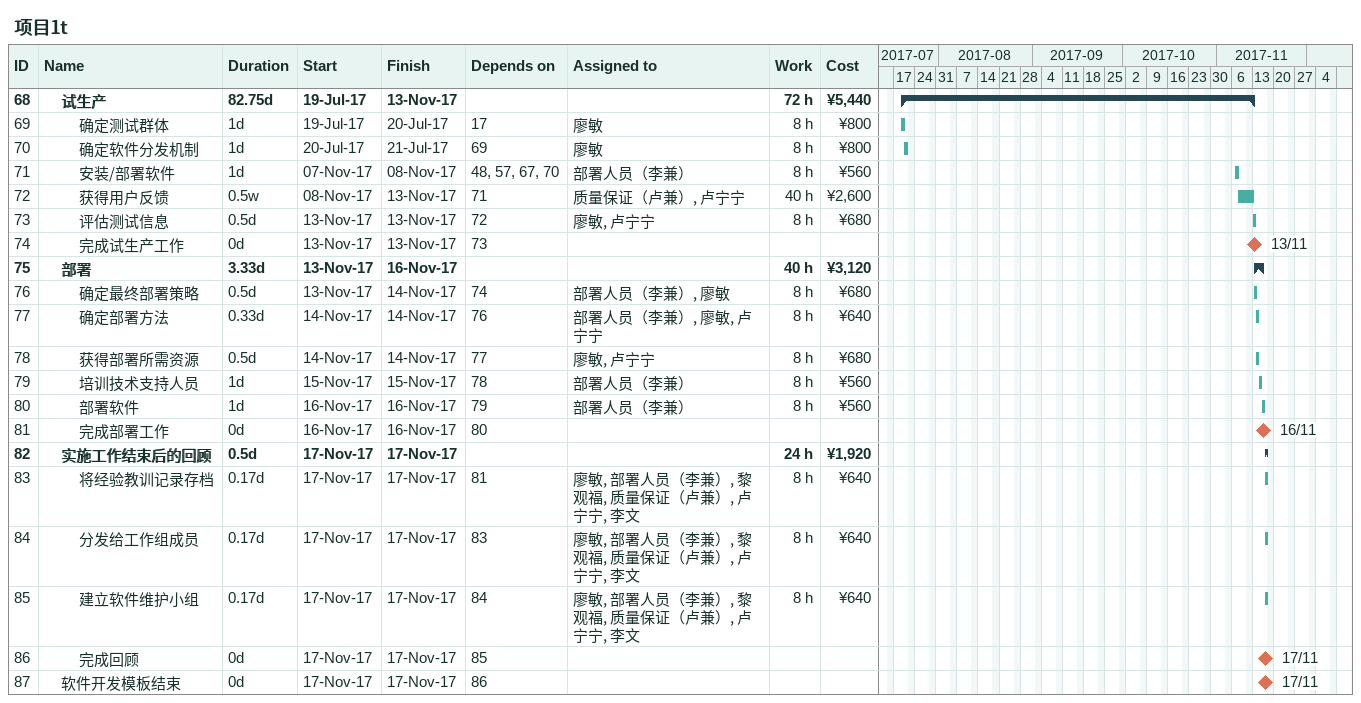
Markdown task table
项目1t

| ID | Level | Task | Duration | Start | Finish | Predecessors | Resources | Work (h) | Cost (¥) |
|---|---|---|---|---|---|---|---|---|---|
| 68 | 2 | **试生产** | 82.75d | 2017-07-19 | 2017-11-13 |  |  | 72 | 5440 |
| 69 | 3 | 确定测试群体 | 1d | 2017-07-19 | 2017-07-20 | 17 | 廖敏 | 8 | 800 |
| 70 | 3 | 确定软件分发机制 | 1d | 2017-07-20 | 2017-07-21 | 69 | 廖敏 | 8 | 800 |
| 71 | 3 | 安装/部署软件 | 1d | 2017-11-07 | 2017-11-08 | 48, 57, 67, 70 | 部署人员（李兼） | 8 | 560 |
| 72 | 3 | 获得用户反馈 | 0.5w | 2017-11-08 | 2017-11-13 | 71 | 质量保证（卢兼）, 卢宁宁 | 40 | 2600 |
| 73 | 3 | 评估测试信息 | 0.5d | 2017-11-13 | 2017-11-13 | 72 | 廖敏, 卢宁宁 | 8 | 680 |
| 74 | 3 | 完成试生产工作 | 0d | 2017-11-13 | 2017-11-13 | 73 |  |  |  |
| 75 | 2 | **部署** | 3.33d | 2017-11-13 | 2017-11-16 |  |  | 40 | 3120 |
| 76 | 3 | 确定最终部署策略 | 0.5d | 2017-11-13 | 2017-11-14 | 74 | 部署人员（李兼）, 廖敏 | 8 | 680 |
| 77 | 3 | 确定部署方法 | 0.33d | 2017-11-14 | 2017-11-14 | 76 | 部署人员（李兼）, 廖敏, 卢宁宁 | 8 | 640 |
| 78 | 3 | 获得部署所需资源 | 0.5d | 2017-11-14 | 2017-11-14 | 77 | 廖敏, 卢宁宁 | 8 | 680 |
| 79 | 3 | 培训技术支持人员 | 1d | 2017-11-15 | 2017-11-15 | 78 | 部署人员（李兼） | 8 | 560 |
| 80 | 3 | 部署软件 | 1d | 2017-11-16 | 2017-11-16 | 79 | 部署人员（李兼） | 8 | 560 |
| 81 | 3 | 完成部署工作 | 0d | 2017-11-16 | 2017-11-16 | 80 |  |  |  |
| 82 | 2 | **实施工作结束后的回顾** | 0.5d | 2017-11-17 | 2017-11-17 |  |  | 24 | 1920 |
| 83 | 3 | 将经验教训记录存档 | 0.17d | 2017-11-17 | 2017-11-17 | 81 | 廖敏, 部署人员（李兼）, 黎观福, 质量保证（卢兼）, 卢宁宁, 李文 | 8 | 640 |
| 84 | 3 | 分发给工作组成员 | 0.17d | 2017-11-17 | 2017-11-17 | 83 | 廖敏, 部署人员（李兼）, 黎观福, 质量保证（卢兼）, 卢宁宁, 李文 | 8 | 640 |
| 85 | 3 | 建立软件维护小组 | 0.17d | 2017-11-17 | 2017-11-17 | 84 | 廖敏, 部署人员（李兼）, 黎观福, 质量保证（卢兼）, 卢宁宁, 李文 | 8 | 640 |
| 86 | 3 | 完成回顾 | 0d | 2017-11-17 | 2017-11-17 | 85 |  |  |  |
| 87 | 2 | 软件开发模板结束 | 0d | 2017-11-17 | 2017-11-17 | 86 |  |  |  |
